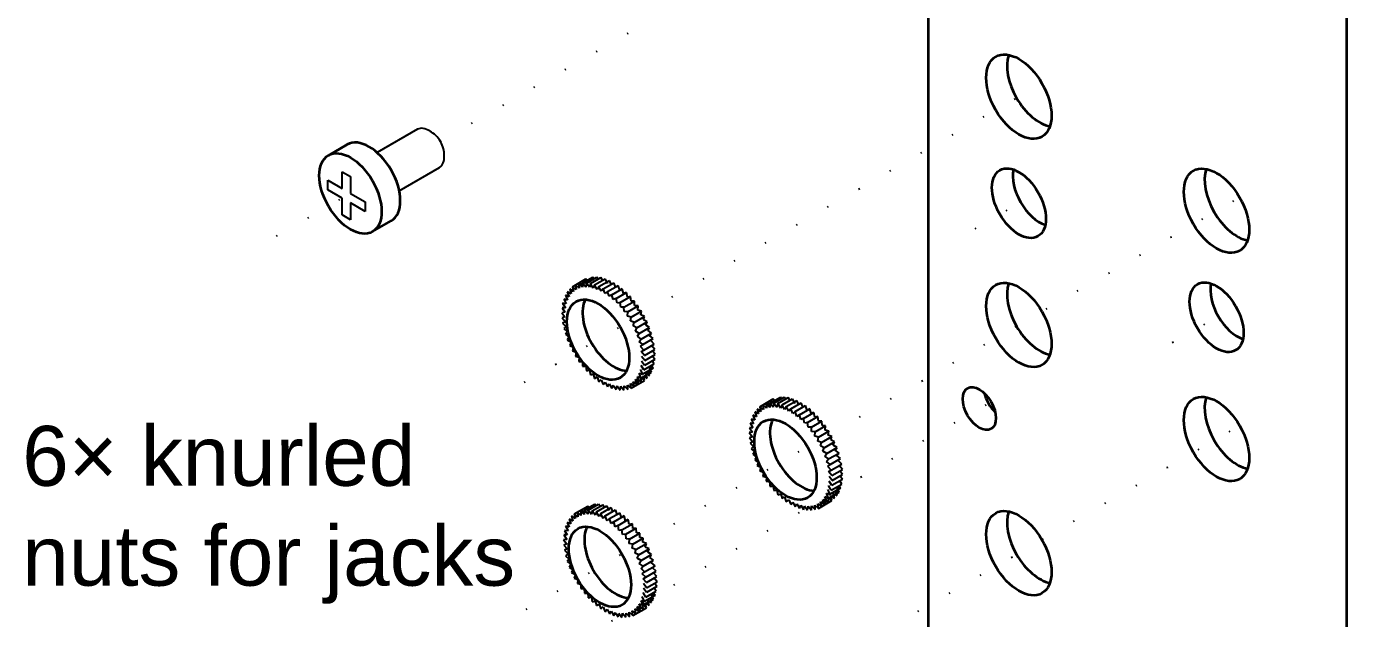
# Model space of a CAD drawing. Header units: millimetres. Extents: x 0 to 420, y 0 to 297.
# Drawn here: x 68.8 to 179, y 74.8 to 124.3 of the extents above; entities that cross this region are included whole.
import ezdxf

# ---------------------------------------------------------------- set-up
doc = ezdxf.new("R2010")
doc.units = ezdxf.units.MM
doc.linetypes.add('ACAD_ISO07W100', pattern=[3, 0.1, -2.9])
for name, color, linetype, lineweight, true_color in [('assembly lines', 14, 'ACAD_ISO07W100', 25, 0x800000), ('details', 7, 'Continuous', 25, 0x000000), ('holes', 7, 'Continuous', 35, 0x000000), ('notes', 94, 'Continuous', 25, 0x008000), ('outlines', 7, 'Continuous', 35, 0x000000)]:
    doc.layers.add(name, color=color, linetype=linetype, lineweight=lineweight, true_color=true_color)
doc.styles.add('textstyle31', font='')
doc.styles.get('textstyle31').set_extended_font_data('Nimbus Sans L')

msp = doc.modelspace()

# ---------------------------------------------------------------- linework, layer by layer
at = {"layer": 'assembly lines'}
for p, q in [((103.33, 114.66), (175.69, 156.44)), ((120.05, 100.18), (153.54, 119.52)), ((89.65, 106.76), (95.83, 110.33)), ((153.21, 110.43), (145.69, 106.09)), ((135.7, 90.16), (170.04, 109.99)), ((169.7, 100.91), (162.19, 96.57)), ((110.32, 94.56), (118.33, 99.18)), ((102.03, 65.64), (149.29, 92.93)), ((135.39, 70.94), (170.04, 90.94)), ((120.21, 81.22), (133.97, 89.17)), ((110.48, 75.6), (118.48, 80.22))]:
    msp.add_line(p, q, dxfattribs=at)
at = {"layer": 'details'}
for p, q in [((101.42, 115.68), (98.05, 113.73)), ((99.89, 110.55), (103.26, 112.5)), ((93.93, 110.63), (93.93, 111.43)), ((93.93, 111.43), (95.14, 110.73)), ((95.14, 112.13), (95.83, 111.73)), ((95.14, 110.73), (95.14, 112.13)), ((95.83, 111.73), (95.83, 110.33)), ((95.14, 109.93), (93.93, 110.63)), ((95.83, 110.33), (97.04, 109.63)), ((95.14, 108.53), (95.14, 109.93)), ((97.04, 108.83), (95.83, 109.53)), ((95.83, 109.53), (95.83, 108.13)), ((97.04, 109.63), (97.04, 108.83)), ((95.83, 108.13), (95.14, 108.53)), ((114.35, 102.54), (115.47, 103.19)), ((114.35, 102.54), (114.43, 102.14)), ((114.66, 102.3), (114.35, 102.54)), ((114.6, 102.69), (114.66, 102.3)), ((114.91, 102.41), (114.6, 102.69)), ((114.89, 102.79), (114.91, 102.41)), ((115.18, 102.49), (114.89, 102.79)), ((115.3, 102.64), (114.99, 102.84)), ((115.19, 102.84), (115.18, 102.49)), ((115.19, 102.84), (116.06, 103.34)), ((115.47, 102.51), (115.19, 102.84)), ((115.21, 103.04), (115.3, 102.64)), ((115.52, 102.8), (115.21, 103.04)), ((115.47, 103.19), (115.52, 102.8)), ((115.77, 102.91), (115.47, 103.19)), ((115.51, 102.84), (115.47, 102.51)), ((115.51, 102.84), (116.38, 103.34)), ((115.77, 102.49), (115.51, 102.84)), ((115.85, 102.8), (115.77, 102.49)), ((115.85, 102.8), (116.72, 103.3)), ((116.09, 102.43), (115.85, 102.8)), ((116.16, 103.22), (116.06, 103.34)), ((116.2, 102.7), (116.09, 102.43)), ((116.2, 102.7), (117.07, 103.2)), ((116.42, 102.32), (116.2, 102.7)), ((116.5, 103.17), (116.38, 103.34)), ((116.56, 102.56), (116.42, 102.32)), ((116.56, 102.56), (117.43, 103.06)), ((116.75, 102.17), (116.56, 102.56)), ((116.86, 103.08), (116.72, 103.3)), ((116.92, 102.37), (117.79, 102.87)), ((117.29, 102.82), (117.07, 103.2)), ((117.28, 102.14), (118.15, 102.64)), ((117.58, 102.75), (117.43, 103.06)), ((117.94, 102.52), (117.79, 102.87)), ((118.29, 102.24), (118.15, 102.64)), ((113.63, 101.51), (113.83, 101.12)), ((113.93, 101.43), (113.63, 101.51)), ((113.76, 101.83), (113.93, 101.43)), ((114.07, 101.7), (113.76, 101.83)), ((113.92, 102.11), (114.07, 101.7)), ((114.23, 101.94), (113.92, 102.11)), ((114.12, 102.34), (114.23, 101.94)), ((114.43, 102.14), (114.12, 102.34)), ((116.92, 102.37), (116.75, 102.17)), ((117.09, 101.97), (116.92, 102.37)), ((117.28, 102.14), (117.09, 101.97)), ((117.42, 101.74), (117.28, 102.14)), ((117.64, 101.87), (117.42, 101.74)), ((117.64, 101.87), (118.51, 102.37)), ((117.75, 101.47), (117.64, 101.87)), ((117.99, 101.56), (117.75, 101.47)), ((117.99, 101.56), (118.86, 102.06)), ((118.07, 101.17), (117.99, 101.56)), ((118.51, 102.37), (118.29, 102.24)), ((118.33, 101.22), (119.2, 101.72)), ((118.62, 101.97), (118.51, 102.37)), ((118.86, 102.06), (118.62, 101.97)), ((118.94, 101.67), (118.86, 102.06)), ((119.2, 101.72), (118.94, 101.67)), ((119.24, 101.33), (119.2, 101.72)), ((113.72, 100.42), (113.46, 100.37)), ((113.46, 100.37), (113.72, 100.03)), ((113.48, 100.78), (113.72, 100.42)), ((113.76, 100.78), (113.48, 100.78)), ((113.53, 101.16), (113.76, 100.78)), ((113.83, 101.12), (113.53, 101.16)), ((118.33, 101.22), (118.07, 101.17)), ((118.38, 100.83), (118.33, 101.22)), ((118.65, 100.84), (118.38, 100.83)), ((118.65, 100.84), (119.52, 101.34)), ((118.67, 100.47), (118.65, 100.84)), ((118.96, 100.43), (118.67, 100.47)), ((118.94, 100.09), (118.96, 100.43)), ((118.96, 100.43), (119.82, 100.93)), ((119.52, 101.34), (119.24, 101.33)), ((119.24, 100.01), (120.11, 100.51)), ((119.53, 100.97), (119.52, 101.34)), ((119.82, 100.93), (119.53, 100.97)), ((119.8, 100.59), (119.82, 100.93)), ((120.11, 100.51), (119.8, 100.59)), ((120.05, 100.18), (120.11, 100.51)), ((113.72, 100.03), (113.48, 99.95)), ((113.48, 99.95), (113.76, 99.62)), ((113.76, 99.62), (113.53, 99.5)), ((113.53, 99.5), (113.83, 99.2)), ((113.83, 99.2), (113.63, 99.04)), ((119.24, 100.01), (118.94, 100.09)), ((119.19, 99.68), (119.24, 100.01)), ((119.5, 99.56), (119.19, 99.68)), ((119.41, 99.27), (119.5, 99.56)), ((119.72, 99.11), (119.41, 99.27)), ((119.5, 99.56), (120.36, 100.06)), ((119.72, 99.11), (120.59, 99.61)), ((120.36, 100.06), (120.05, 100.18)), ((120.28, 99.77), (120.36, 100.06)), ((120.59, 99.61), (120.28, 99.77)), ((120.48, 99.34), (120.59, 99.61)), ((120.79, 99.14), (120.48, 99.34)), ((113.63, 99.04), (113.93, 98.78)), ((113.93, 98.78), (113.76, 98.57)), ((113.76, 98.57), (114.07, 98.34)), ((114.07, 98.34), (113.92, 98.11)), ((113.92, 98.11), (114.23, 97.91)), ((119.61, 98.84), (119.72, 99.11)), ((119.92, 98.64), (119.61, 98.84)), ((119.78, 98.41), (119.92, 98.64)), ((120.09, 98.17), (119.78, 98.41)), ((119.91, 97.97), (120.09, 98.17)), ((119.92, 98.64), (120.79, 99.14)), ((120.09, 98.17), (120.95, 98.67)), ((120.22, 97.71), (121.08, 98.21)), ((120.64, 98.91), (120.79, 99.14)), ((120.95, 98.67), (120.64, 98.91)), ((120.78, 98.47), (120.95, 98.67)), ((121.08, 98.21), (120.78, 98.47)), ((120.88, 98.04), (121.08, 98.21)), ((114.23, 97.91), (114.12, 97.64)), ((114.12, 97.64), (114.43, 97.48)), ((114.43, 97.48), (114.35, 97.18)), ((114.35, 97.18), (114.66, 97.07)), ((114.66, 97.07), (114.6, 96.74)), ((120.22, 97.71), (119.91, 97.97)), ((120.02, 97.54), (120.22, 97.71)), ((120.31, 97.25), (120.02, 97.54)), ((120.09, 97.13), (120.31, 97.25)), ((120.37, 96.8), (120.09, 97.13)), ((120.31, 97.25), (121.18, 97.75)), ((120.37, 96.8), (121.23, 97.3)), ((121.18, 97.75), (120.88, 98.04)), ((120.95, 97.63), (121.18, 97.75)), ((121.23, 97.3), (120.95, 97.63)), ((121.25, 96.87), (121.02, 97.18)), ((114.6, 96.74), (114.91, 96.66)), ((114.91, 96.66), (114.89, 96.31)), ((114.89, 96.31), (115.18, 96.28)), ((115.18, 96.28), (115.19, 95.91)), ((115.19, 95.91), (115.47, 95.92)), ((115.47, 95.92), (115.51, 95.53)), ((120.31, 95.59), (120.09, 95.97)), ((120.39, 96.37), (120.12, 96.72)), ((120.37, 95.97), (120.12, 96.33)), ((120.31, 95.59), (121.18, 96.09)), ((121.23, 96.47), (120.37, 95.97)), ((120.39, 96.37), (121.25, 96.87)), ((121.08, 95.74), (120.97, 95.97)), ((121.18, 96.09), (121.02, 96.35)), ((121.23, 96.47), (121.04, 96.75)), ((115.51, 95.53), (115.77, 95.58)), ((115.77, 95.58), (115.85, 95.19)), ((115.85, 95.19), (116.09, 95.28)), ((116.09, 95.28), (116.2, 94.88)), ((116.2, 94.88), (116.42, 95.01)), ((116.42, 95.01), (116.56, 94.61)), ((116.56, 94.61), (116.75, 94.78)), ((116.75, 94.78), (116.92, 94.37)), ((119.72, 94.4), (119.61, 94.81)), ((119.61, 94.81), (119.92, 94.64)), ((119.92, 94.64), (119.78, 95.05)), ((119.78, 95.05), (120.09, 94.92)), ((119.82, 94.46), (119.8, 94.83)), ((119.8, 94.83), (120.11, 94.56)), ((120.09, 94.92), (119.91, 95.32)), ((119.91, 95.32), (120.22, 95.24)), ((120.22, 95.24), (120.02, 95.63)), ((120.11, 94.56), (120.05, 94.95)), ((120.05, 94.95), (120.36, 94.71)), ((120.09, 94.92), (120.95, 95.42)), ((121.08, 95.74), (120.22, 95.24)), ((120.36, 94.71), (120.28, 95.11)), ((120.28, 95.11), (120.59, 94.9)), ((120.59, 94.9), (120.48, 95.31)), ((120.48, 95.31), (120.79, 95.14)), ((120.79, 95.14), (120.64, 95.55)), ((120.64, 95.55), (120.95, 95.42)), ((120.95, 95.42), (120.78, 95.82)), ((120.78, 95.82), (121.08, 95.74)), ((116.92, 94.37), (117.09, 94.58)), ((117.09, 94.58), (117.28, 94.19)), ((117.28, 94.19), (117.42, 94.43)), ((117.42, 94.43), (117.64, 94.05)), ((117.64, 94.05), (117.75, 94.32)), ((117.75, 94.32), (117.99, 93.95)), ((117.99, 93.95), (118.07, 94.26)), ((118.07, 94.26), (118.33, 93.91)), ((118.33, 93.91), (118.38, 94.24)), ((118.38, 94.24), (118.65, 93.91)), ((118.65, 93.91), (118.67, 94.26)), ((118.67, 94.26), (118.96, 93.96)), ((118.96, 93.96), (118.94, 94.33)), ((118.94, 94.33), (119.24, 94.06)), ((119.24, 94.06), (119.19, 94.45)), ((119.19, 94.45), (119.5, 94.21)), ((119.24, 94.06), (120.36, 94.71)), ((119.5, 94.21), (119.41, 94.61)), ((119.41, 94.61), (119.72, 94.4)), ((129.99, 92.52), (131.11, 93.17)), ((130.25, 92.67), (130.3, 92.28)), ((130.55, 92.4), (130.25, 92.67)), ((130.53, 92.77), (130.55, 92.4)), ((130.82, 92.47), (130.53, 92.77)), ((130.94, 92.62), (130.63, 92.83)), ((130.83, 92.82), (130.82, 92.47)), ((130.83, 92.82), (131.7, 93.32)), ((131.11, 92.49), (130.83, 92.82)), ((130.86, 93.02), (130.94, 92.62)), ((131.17, 92.78), (130.86, 93.02)), ((131.11, 93.17), (131.17, 92.78)), ((131.42, 92.9), (131.11, 93.17)), ((131.16, 92.82), (131.11, 92.49)), ((131.16, 92.82), (132.02, 93.32)), ((131.42, 92.47), (131.16, 92.82)), ((131.5, 92.78), (131.42, 92.47)), ((131.5, 92.78), (132.36, 93.28)), ((131.74, 92.41), (131.5, 92.78)), ((131.8, 93.2), (131.7, 93.32)), ((131.85, 92.68), (131.74, 92.41)), ((131.85, 92.68), (132.71, 93.18)), ((132.06, 92.3), (131.85, 92.68)), ((132.15, 93.16), (132.02, 93.32)), ((132.2, 92.54), (133.07, 93.04)), ((132.5, 93.06), (132.36, 93.28)), ((132.57, 92.36), (133.43, 92.86)), ((132.93, 92.8), (132.71, 93.18)), ((132.93, 92.13), (133.79, 92.63)), ((133.22, 92.73), (133.07, 93.04)), ((133.58, 92.5), (133.43, 92.86)), ((133.93, 92.22), (133.79, 92.63)), ((129.27, 91.49), (129.47, 91.1)), ((129.57, 91.41), (129.27, 91.49)), ((129.4, 91.81), (129.57, 91.41)), ((129.71, 91.68), (129.4, 91.81)), ((129.57, 92.09), (129.71, 91.68)), ((129.88, 91.92), (129.57, 92.09)), ((129.76, 92.33), (129.88, 91.92)), ((130.08, 92.12), (129.76, 92.33)), ((129.99, 92.52), (130.08, 92.12)), ((130.3, 92.28), (129.99, 92.52)), ((132.2, 92.54), (132.06, 92.3)), ((132.4, 92.15), (132.2, 92.54)), ((132.57, 92.36), (132.4, 92.15)), ((132.73, 91.95), (132.57, 92.36)), ((132.93, 92.13), (132.73, 91.95)), ((133.07, 91.72), (132.93, 92.13)), ((133.29, 91.85), (133.07, 91.72)), ((133.29, 91.85), (134.15, 92.35)), ((133.4, 91.45), (133.29, 91.85)), ((133.64, 91.54), (133.4, 91.45)), ((133.64, 91.54), (134.5, 92.04)), ((133.71, 91.15), (133.64, 91.54)), ((134.15, 92.35), (133.93, 92.22)), ((133.98, 91.2), (134.84, 91.7)), ((134.26, 91.95), (134.15, 92.35)), ((134.5, 92.04), (134.26, 91.95)), ((134.58, 91.65), (134.5, 92.04)), ((134.84, 91.7), (134.58, 91.65)), ((134.89, 91.31), (134.84, 91.7)), ((129.37, 90.4), (129.1, 90.36)), ((129.12, 90.76), (129.37, 90.4)), ((129.4, 90.76), (129.12, 90.76)), ((129.18, 91.14), (129.4, 90.76)), ((129.47, 91.1), (129.18, 91.14)), ((133.98, 91.2), (133.71, 91.15)), ((134.02, 90.81), (133.98, 91.2)), ((134.3, 90.82), (134.02, 90.81)), ((134.3, 90.82), (135.16, 91.32)), ((134.31, 90.45), (134.3, 90.82)), ((134.6, 90.42), (134.31, 90.45)), ((134.58, 90.07), (134.6, 90.42)), ((134.6, 90.42), (135.47, 90.92)), ((134.88, 89.99), (135.75, 90.49)), ((135.16, 91.32), (134.89, 91.31)), ((135.18, 90.95), (135.16, 91.32)), ((135.47, 90.92), (135.18, 90.95)), ((135.45, 90.57), (135.47, 90.92)), ((135.75, 90.49), (135.45, 90.57)), ((135.7, 90.16), (135.75, 90.49)), ((129.1, 90.36), (129.37, 90.01)), ((129.37, 90.01), (129.12, 89.93)), ((129.12, 89.93), (129.4, 89.6)), ((129.4, 89.6), (129.18, 89.48)), ((129.18, 89.48), (129.47, 89.19)), ((134.88, 89.99), (134.58, 90.07)), ((134.83, 89.66), (134.88, 89.99)), ((135.14, 89.55), (134.83, 89.66)), ((135.06, 89.25), (135.14, 89.55)), ((135.14, 89.55), (136.01, 90.05)), ((135.37, 89.09), (136.23, 89.59)), ((136.01, 90.05), (135.7, 90.16)), ((135.92, 89.75), (136.01, 90.05)), ((136.23, 89.59), (135.92, 89.75)), ((136.12, 89.32), (136.23, 89.59)), ((136.43, 89.12), (136.12, 89.32)), ((129.47, 89.19), (129.27, 89.02)), ((129.27, 89.02), (129.57, 88.76)), ((129.57, 88.76), (129.4, 88.56)), ((129.4, 88.56), (129.71, 88.32)), ((129.71, 88.32), (129.57, 88.09)), ((135.37, 89.09), (135.06, 89.25)), ((135.25, 88.82), (135.37, 89.09)), ((135.57, 88.62), (135.25, 88.82)), ((135.42, 88.39), (135.57, 88.62)), ((135.73, 88.16), (135.42, 88.39)), ((135.56, 87.95), (135.73, 88.16)), ((135.57, 88.62), (136.43, 89.12)), ((135.73, 88.16), (136.6, 88.66)), ((135.86, 87.69), (136.73, 88.19)), ((136.29, 88.89), (136.43, 89.12)), ((136.6, 88.66), (136.29, 88.89)), ((136.42, 88.45), (136.6, 88.66)), ((136.73, 88.19), (136.42, 88.45)), ((136.53, 88.03), (136.73, 88.19)), ((129.57, 88.09), (129.88, 87.89)), ((129.88, 87.89), (129.76, 87.62)), ((129.76, 87.62), (130.08, 87.47)), ((130.08, 87.47), (129.99, 87.17)), ((129.99, 87.17), (130.3, 87.05)), ((135.86, 87.69), (135.56, 87.95)), ((135.66, 87.53), (135.86, 87.69)), ((135.95, 87.23), (135.66, 87.53)), ((135.73, 87.11), (135.95, 87.23)), ((136.01, 86.78), (135.73, 87.11)), ((135.95, 87.23), (136.82, 87.73)), ((136.01, 86.78), (136.88, 87.28)), ((136.82, 87.73), (136.53, 88.03)), ((136.6, 87.61), (136.82, 87.73)), ((136.88, 87.28), (136.6, 87.61)), ((136.9, 86.86), (136.66, 87.16)), ((130.3, 87.05), (130.25, 86.72)), ((130.25, 86.72), (130.55, 86.64)), ((130.55, 86.64), (130.53, 86.3)), ((130.53, 86.3), (130.82, 86.26)), ((130.82, 86.26), (130.83, 85.89)), ((136.03, 86.36), (135.77, 86.7)), ((136.01, 85.95), (135.77, 86.31)), ((135.95, 85.57), (136.82, 86.07)), ((136.88, 86.45), (136.01, 85.95)), ((136.03, 86.36), (136.9, 86.86)), ((136.82, 86.07), (136.67, 86.33)), ((136.88, 86.45), (136.69, 86.73)), ((130.83, 85.89), (131.11, 85.9)), ((131.11, 85.9), (131.16, 85.52)), ((131.16, 85.52), (131.42, 85.56)), ((131.42, 85.56), (131.5, 85.17)), ((131.5, 85.17), (131.74, 85.26)), ((131.74, 85.26), (131.85, 84.86)), ((131.85, 84.86), (132.06, 84.99)), ((132.06, 84.99), (132.2, 84.59)), ((135.57, 84.62), (135.42, 85.03)), ((135.42, 85.03), (135.73, 84.9)), ((135.73, 84.9), (135.56, 85.3)), ((135.56, 85.3), (135.86, 85.22)), ((135.86, 85.22), (135.66, 85.61)), ((135.75, 84.54), (135.7, 84.93)), ((135.7, 84.93), (136.01, 84.69)), ((135.95, 85.57), (135.73, 85.95)), ((135.73, 84.9), (136.6, 85.4)), ((136.73, 85.72), (135.86, 85.22)), ((136.01, 84.69), (135.92, 85.09)), ((135.92, 85.09), (136.23, 84.89)), ((136.23, 84.89), (136.12, 85.29)), ((136.12, 85.29), (136.43, 85.12)), ((136.43, 85.12), (136.29, 85.53)), ((136.29, 85.53), (136.6, 85.4)), ((136.6, 85.4), (136.42, 85.8)), ((136.42, 85.8), (136.73, 85.72)), ((136.73, 85.72), (136.61, 85.95)), ((114.5, 83.58), (115.62, 84.22)), ((115.04, 83.82), (115.06, 83.45)), ((115.33, 83.52), (115.04, 83.82)), ((115.45, 83.68), (115.14, 83.88)), ((115.34, 83.88), (115.33, 83.52)), ((115.34, 83.88), (116.21, 84.38)), ((115.62, 83.55), (115.34, 83.88)), ((115.37, 84.08), (115.45, 83.68)), ((115.68, 83.84), (115.37, 84.08)), ((115.62, 84.22), (115.68, 83.84)), ((115.92, 83.95), (115.62, 84.22)), ((115.67, 83.88), (115.62, 83.55)), ((115.67, 83.88), (116.53, 84.38)), ((115.93, 83.53), (115.67, 83.88)), ((116, 83.83), (115.93, 83.53)), ((116, 83.83), (116.87, 84.33)), ((116.25, 83.47), (116, 83.83)), ((116.31, 84.25), (116.21, 84.38)), ((116.36, 83.74), (117.22, 84.24)), ((116.66, 84.21), (116.53, 84.38)), ((116.71, 83.6), (117.58, 84.1)), ((117.01, 84.12), (116.87, 84.33)), ((117.08, 83.41), (117.94, 83.91)), ((117.44, 83.86), (117.22, 84.24)), ((117.73, 83.79), (117.58, 84.1)), ((118.09, 83.56), (117.94, 83.91)), ((132.2, 84.59), (132.4, 84.76)), ((132.4, 84.76), (132.57, 84.36)), ((132.57, 84.36), (132.73, 84.56)), ((132.73, 84.56), (132.93, 84.17)), ((132.93, 84.17), (133.07, 84.41)), ((133.07, 84.41), (133.29, 84.03)), ((133.29, 84.03), (133.4, 84.3)), ((133.4, 84.3), (133.64, 83.93)), ((133.64, 83.93), (133.71, 84.24)), ((133.71, 84.24), (133.98, 83.89)), ((133.98, 83.89), (134.02, 84.22)), ((134.02, 84.22), (134.3, 83.89)), ((134.3, 83.89), (134.31, 84.25)), ((134.31, 84.25), (134.6, 83.94)), ((134.6, 83.94), (134.58, 84.32)), ((134.58, 84.32), (134.88, 84.04)), ((134.88, 84.04), (134.83, 84.43)), ((134.83, 84.43), (135.14, 84.19)), ((134.88, 84.04), (136.01, 84.69)), ((135.14, 84.19), (135.06, 84.59)), ((135.06, 84.59), (135.37, 84.39)), ((135.37, 84.39), (135.25, 84.79)), ((135.25, 84.79), (135.57, 84.62)), ((135.47, 84.44), (135.45, 84.82)), ((135.45, 84.82), (135.75, 84.54)), ((113.91, 82.87), (114.08, 82.47)), ((114.22, 82.74), (113.91, 82.87)), ((114.08, 83.14), (114.22, 82.74)), ((114.39, 82.98), (114.08, 83.14)), ((114.27, 83.38), (114.39, 82.98)), ((114.59, 83.18), (114.27, 83.38)), ((114.5, 83.58), (114.59, 83.18)), ((114.81, 83.34), (114.5, 83.58)), ((114.76, 83.72), (114.81, 83.34)), ((115.06, 83.45), (114.76, 83.72)), ((116.36, 83.74), (116.25, 83.47)), ((116.57, 83.36), (116.36, 83.74)), ((116.71, 83.6), (116.57, 83.36)), ((116.91, 83.2), (116.71, 83.6)), ((117.08, 83.41), (116.91, 83.2)), ((117.24, 83.01), (117.08, 83.41)), ((117.44, 83.18), (117.24, 83.01)), ((117.44, 83.18), (118.3, 83.68)), ((117.58, 82.78), (117.44, 83.18)), ((117.8, 82.91), (117.58, 82.78)), ((117.8, 82.91), (118.66, 83.41)), ((117.9, 82.51), (117.8, 82.91)), ((118.15, 82.6), (119.01, 83.1)), ((118.44, 83.28), (118.3, 83.68)), ((118.66, 83.41), (118.44, 83.28)), ((118.48, 82.25), (119.35, 82.75)), ((118.77, 83.01), (118.66, 83.41)), ((119.01, 83.1), (118.77, 83.01)), ((119.09, 82.7), (119.01, 83.1)), ((119.35, 82.75), (119.09, 82.7)), ((119.4, 82.37), (119.35, 82.75)), ((113.63, 81.82), (113.88, 81.45)), ((113.91, 81.82), (113.63, 81.82)), ((113.69, 82.2), (113.91, 81.82)), ((113.98, 82.16), (113.69, 82.2)), ((113.78, 82.55), (113.98, 82.16)), ((114.08, 82.47), (113.78, 82.55)), ((118.15, 82.6), (117.9, 82.51)), ((118.22, 82.2), (118.15, 82.6)), ((118.48, 82.25), (118.22, 82.2)), ((118.53, 81.87), (118.48, 82.25)), ((118.81, 81.88), (118.53, 81.87)), ((118.81, 81.88), (119.67, 82.38)), ((118.82, 81.51), (118.81, 81.88)), ((119.11, 81.47), (119.98, 81.97)), ((119.39, 81.05), (120.26, 81.55)), ((119.67, 82.38), (119.4, 82.37)), ((119.69, 82.01), (119.67, 82.38)), ((119.98, 81.97), (119.69, 82.01)), ((119.96, 81.62), (119.98, 81.97)), ((120.26, 81.55), (119.96, 81.62)), ((120.21, 81.22), (120.26, 81.55)), ((113.88, 81.45), (113.61, 81.41)), ((113.61, 81.41), (113.88, 81.07)), ((113.88, 81.07), (113.63, 80.98)), ((113.63, 80.98), (113.91, 80.66)), ((113.91, 80.66), (113.69, 80.54)), ((113.69, 80.54), (113.98, 80.24)), ((119.11, 81.47), (118.82, 81.51)), ((119.09, 81.12), (119.11, 81.47)), ((119.39, 81.05), (119.09, 81.12)), ((119.34, 80.72), (119.39, 81.05)), ((119.65, 80.6), (119.34, 80.72)), ((119.57, 80.3), (119.65, 80.6)), ((119.65, 80.6), (120.52, 81.1)), ((119.88, 80.15), (120.74, 80.65)), ((120.52, 81.1), (120.21, 81.22)), ((120.43, 80.8), (120.52, 81.1)), ((120.74, 80.65), (120.43, 80.8)), ((120.63, 80.38), (120.74, 80.65)), ((113.98, 80.24), (113.78, 80.08)), ((113.78, 80.08), (114.08, 79.81)), ((114.08, 79.81), (113.91, 79.61)), ((113.91, 79.61), (114.22, 79.38)), ((114.22, 79.38), (114.08, 79.14)), ((119.88, 80.15), (119.57, 80.3)), ((119.76, 79.88), (119.88, 80.15)), ((120.08, 79.68), (119.76, 79.88)), ((119.93, 79.44), (120.08, 79.68)), ((120.24, 79.21), (119.93, 79.44)), ((120.08, 79.68), (120.94, 80.18)), ((120.24, 79.21), (121.11, 79.71)), ((120.94, 80.18), (120.63, 80.38)), ((120.8, 79.94), (120.94, 80.18)), ((121.11, 79.71), (120.8, 79.94)), ((120.93, 79.51), (121.11, 79.71)), ((121.24, 79.25), (120.93, 79.51)), ((114.08, 79.14), (114.39, 78.95)), ((114.39, 78.95), (114.27, 78.68)), ((114.27, 78.68), (114.59, 78.52)), ((114.59, 78.52), (114.5, 78.22)), ((120.07, 79.01), (120.24, 79.21)), ((120.37, 78.75), (120.07, 79.01)), ((120.17, 78.58), (120.37, 78.75)), ((120.46, 78.29), (120.17, 78.58)), ((120.24, 78.16), (120.46, 78.29)), ((120.37, 78.75), (121.24, 79.25)), ((120.46, 78.29), (121.33, 78.79)), ((120.52, 77.84), (121.39, 78.34)), ((121.04, 79.08), (121.24, 79.25)), ((121.33, 78.79), (121.04, 79.08)), ((121.11, 78.66), (121.33, 78.79)), ((121.39, 78.34), (121.11, 78.66)), ((114.5, 78.22), (114.81, 78.1)), ((114.81, 78.1), (114.76, 77.78)), ((114.76, 77.78), (115.06, 77.7)), ((115.06, 77.7), (115.04, 77.35)), ((115.04, 77.35), (115.33, 77.32)), ((115.33, 77.32), (115.34, 76.95)), ((120.52, 77.84), (120.24, 78.16)), ((120.54, 77.41), (120.28, 77.76)), ((120.52, 77.01), (120.28, 77.37)), ((121.39, 77.51), (120.52, 77.01)), ((120.54, 77.41), (121.41, 77.91)), ((121.41, 77.91), (121.17, 78.22)), ((121.33, 77.12), (121.18, 77.38)), ((121.39, 77.51), (121.2, 77.79)), ((115.34, 76.95), (115.62, 76.96)), ((115.62, 76.96), (115.67, 76.57)), ((115.67, 76.57), (115.93, 76.62)), ((115.93, 76.62), (116, 76.23)), ((116, 76.23), (116.25, 76.32)), ((116.25, 76.32), (116.36, 75.92)), ((116.36, 75.92), (116.57, 76.05)), ((116.57, 76.05), (116.71, 75.64)), ((120.08, 75.68), (119.93, 76.08)), ((119.93, 76.08), (120.24, 75.96)), ((120.24, 75.96), (120.07, 76.36)), ((120.07, 76.36), (120.37, 76.27)), ((120.37, 76.27), (120.17, 76.67)), ((120.46, 76.62), (120.24, 77.01)), ((120.24, 75.96), (121.11, 76.46)), ((121.24, 76.77), (120.37, 76.27)), ((120.52, 75.75), (120.43, 76.15)), ((120.43, 76.15), (120.74, 75.94)), ((120.46, 76.62), (121.33, 77.12)), ((120.74, 75.94), (120.63, 76.35)), ((120.63, 76.35), (120.94, 76.18)), ((120.94, 76.18), (120.8, 76.58)), ((120.8, 76.58), (121.11, 76.46)), ((121.11, 76.46), (120.93, 76.86)), ((120.93, 76.86), (121.24, 76.77)), ((121.24, 76.77), (121.12, 77)), ((116.71, 75.64), (116.91, 75.81)), ((116.91, 75.81), (117.08, 75.41)), ((117.08, 75.41), (117.24, 75.62)), ((117.24, 75.62), (117.44, 75.23)), ((117.44, 75.23), (117.58, 75.47)), ((117.58, 75.47), (117.8, 75.08)), ((117.8, 75.08), (117.9, 75.36)), ((117.9, 75.36), (118.15, 74.99)), ((118.15, 74.99), (118.22, 75.29)), ((118.22, 75.29), (118.48, 74.94)), ((118.48, 74.94), (118.53, 75.28)), ((118.53, 75.28), (118.81, 74.95)), ((118.81, 74.95), (118.82, 75.3)), ((118.82, 75.3), (119.11, 75)), ((119.11, 75), (119.09, 75.37)), ((119.09, 75.37), (119.39, 75.1)), ((119.39, 75.1), (119.34, 75.49)), ((119.34, 75.49), (119.65, 75.25)), ((119.39, 75.1), (120.52, 75.75)), ((119.65, 75.25), (119.57, 75.65)), ((119.57, 75.65), (119.88, 75.44)), ((119.88, 75.44), (119.76, 75.85)), ((119.76, 75.85), (120.08, 75.68)), ((119.98, 75.5), (119.96, 75.87)), ((119.96, 75.87), (120.26, 75.6)), ((120.26, 75.6), (120.21, 75.99)), ((120.21, 75.99), (120.52, 75.75))]:
    msp.add_line(p, q, dxfattribs=at)
for centre, major_axis, start_param, end_param in [((102.34, 114.09), (-0.92, 1.59), 5.403174, 0), ((102.58, 114.22), (-0.75, 1.3), 3.822504, 5.602278), ((102.34, 114.09), (-0.92, 1.59), 3.141593, 4.021609)]:
    msp.add_ellipse(centre, major_axis=major_axis, ratio=0.57735, start_param=start_param, end_param=end_param, dxfattribs=at)
at = {"layer": 'holes'}
for centre, major_axis in [((151.61, 118.4), (-1.93, 3.34)), ((151.61, 109.51), (-1.59, 2.76)), ((168.11, 108.88), (-1.93, 3.34)), ((151.61, 99.35), (-1.93, 3.34)), ((168.11, 99.99), (-1.59, 2.76)), ((148.31, 92.37), (-0.98, 1.7)), ((168.11, 89.83), (-1.93, 3.34)), ((151.61, 80.3), (-1.93, 3.34))]:
    msp.add_ellipse(centre, major_axis=major_axis, ratio=0.57735, dxfattribs=at)
for centre, major_axis, start_param, end_param in [((153.35, 119.4), (-1.93, 3.34), 0.465583, 2.676009), ((153.35, 110.51), (-1.59, 2.76), 0.575093, 2.566499), ((169.84, 109.88), (-1.93, 3.34), 0.465583, 2.676009), ((153.35, 100.35), (-1.93, 3.34), 0.465583, 2.676009), ((169.84, 100.99), (-1.59, 2.76), 0.575093, 2.566499), ((150.05, 93.37), (-0.98, 1.7), 1.084048, 2.057544), ((169.84, 90.83), (-1.93, 3.34), 0.465583, 2.676009), ((153.35, 81.3), (-1.93, 3.34), 0.465583, 2.676009)]:
    msp.add_ellipse(centre, major_axis=major_axis, ratio=0.57735, start_param=start_param, end_param=end_param, dxfattribs=at)
at = {"layer": 'outlines'}
for p, q in [((144.06, 61.09), (144.06, 188.6)), ((178.96, 168.45), (178.96, 40.94)), ((93.98, 113.5), (95.54, 114.4)), ((97.66, 107.14), (99.22, 108.04))]:
    msp.add_line(p, q, dxfattribs=at)
for centre, start_param, end_param in [((97.38, 111.22), 3.141593, 0), ((117.79, 98.87), 0.361367, 2.780226), ((133.43, 88.86), 0.361367, 2.780226), ((117.94, 79.91), 0.361367, 2.780226)]:
    msp.add_ellipse(centre, major_axis=(-1.84, 3.18), ratio=0.57735, start_param=start_param, end_param=end_param, dxfattribs=at)
for centre in [(95.82, 110.32), (116.49, 98.12), (132.13, 88.11), (116.64, 79.16)]:
    msp.add_ellipse(centre, major_axis=(-1.84, 3.18), ratio=0.57735, dxfattribs=at)

# ---------------------------------------------------------------- texts
at = {"layer": 'notes', "insert": (68.42, 83.5), "char_height": 5, "attachment_point": 4, "style": 'textstyle31'}
msp.add_mtext('6× knurled\\Pnuts for jacks', dxfattribs=at)

doc.saveas('drawing.dxf')
